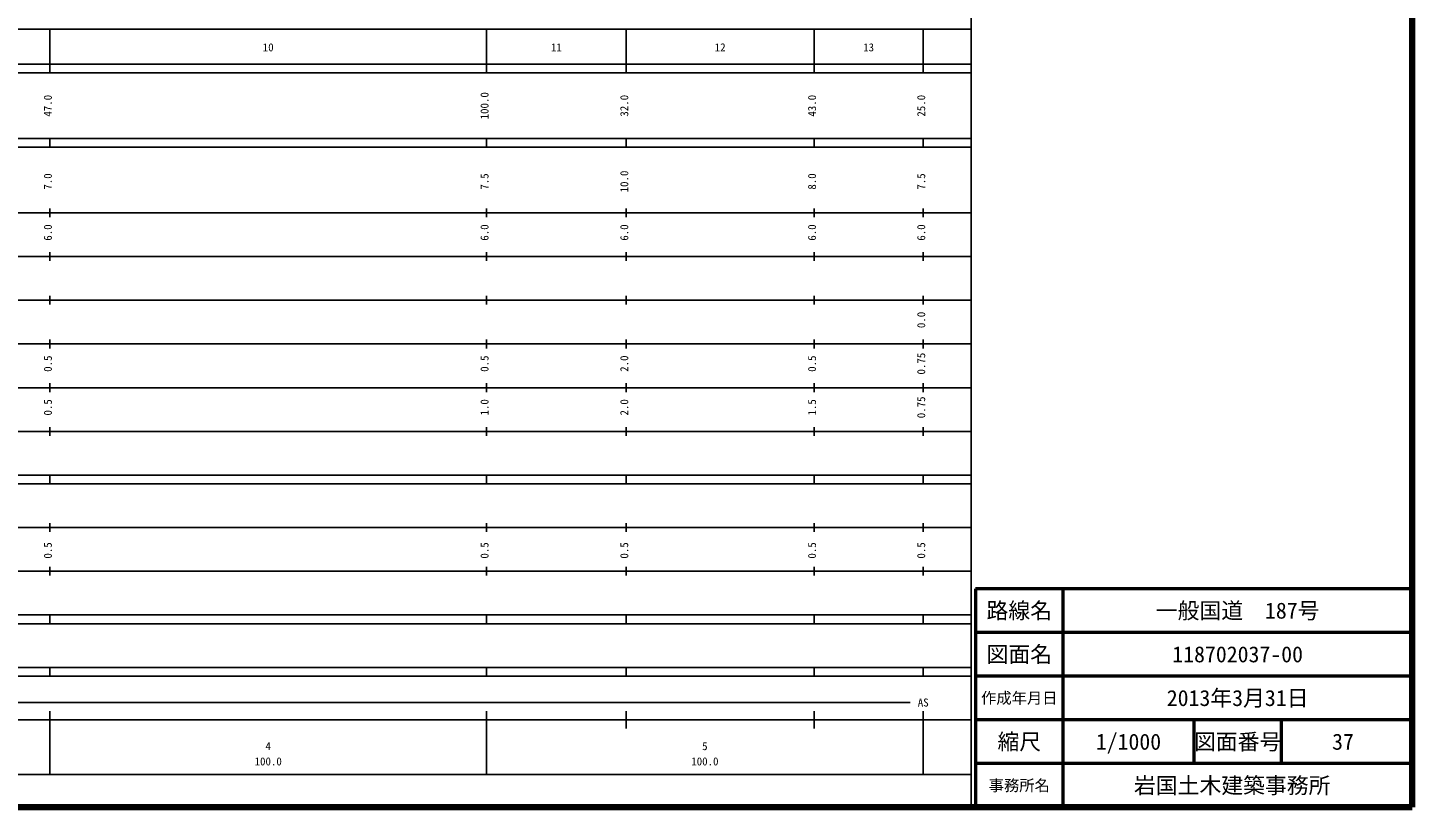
# Model space of a CAD drawing. Units: millimetres on the paper, enlarged 1000 times. Extents: x 61922 to 701922, y 6976 to 366976.
# Drawn here: x 384844 to 701922, y 6976 to 185333 of the extents above; entities that cross this region are included whole.
import ezdxf
from ezdxf.enums import TextEntityAlignment as Align

# ---------------------------------------------------------------- set-up
doc = ezdxf.new("R2010")
doc.units = ezdxf.units.MM
doc.header["$LTSCALE"] = 1000
for name, color, linetype, lineweight in [('M-TTL', 2, 'Continuous', 140), ('M-TTL-BAND', 7, 'Continuous', 25), ('M-TTL-FRAM', 2, 'Continuous', 50), ('M-TTL-LINE', 7, 'Continuous', 50)]:
    doc.layers.add(name, color=color, linetype=linetype, lineweight=lineweight)
doc.layers.add('M-TTL-TXT', color=7, linetype='Continuous')
doc.styles.add('ＭＳ ゴシック', font='')
doc.styles.get('ＭＳ ゴシック').set_extended_font_data('MS Gothic')

msp = doc.modelspace()

# ---------------------------------------------------------------- linework, layer by layer
at = {"layer": 'M-TTL'}
for p, q in [((701922, 6976), (701922, 366976)), ((61922, 6976), (701922, 6976))]:
    msp.add_line(p, q, dxfattribs=at)
at = {"layer": 'M-TTL-BAND'}
for p, q in [((600922, 6976), (600922, 356976)), ((89922, 184976), (600922, 184976)), ((389922, 174976), (389922, 184976)), ((489922, 174976), (489922, 184976)), ((521922, 174976), (521922, 184976)), ((564922, 174976), (564922, 184976)), ((589922, 174976), (589922, 184976)), ((61922, 176976), (600922, 176976)), ((61922, 174976), (600922, 174976)), ((61922, 159976), (600922, 159976)), ((389922, 157976), (389922, 159976)), ((489922, 157976), (489922, 159976)), ((521922, 157976), (521922, 159976)), ((564922, 157976), (564922, 159976)), ((589922, 157976), (589922, 159976)), ((61922, 157976), (600922, 157976)), ((61922, 142976), (600922, 142976)), ((389922, 141976), (389922, 143976)), ((489922, 141976), (489922, 143976)), ((521922, 141976), (521922, 143976)), ((564922, 141976), (564922, 143976)), ((589922, 141976), (589922, 143976)), ((389922, 131976), (389922, 133976)), ((489922, 131976), (489922, 133976)), ((521922, 131976), (521922, 133976)), ((564922, 131976), (564922, 133976)), ((589922, 131976), (589922, 133976)), ((67922, 132976), (600922, 132976)), ((389922, 121976), (389922, 123976)), ((489922, 121976), (489922, 123976)), ((521922, 121976), (521922, 123976)), ((564922, 121976), (564922, 123976)), ((589922, 121976), (589922, 123976)), ((73922, 122976), (600922, 122976)), ((67922, 112976), (600922, 112976)), ((389922, 111976), (389922, 113976)), ((489922, 111976), (489922, 113976)), ((521922, 111976), (521922, 113976)), ((564922, 111976), (564922, 113976)), ((589922, 111976), (589922, 113976)), ((73922, 102976), (600922, 102976)), ((389922, 101976), (389922, 103976)), ((489922, 101976), (489922, 103976)), ((521922, 101976), (521922, 103976)), ((564922, 101976), (564922, 103976)), ((589922, 101976), (589922, 103976)), ((78672, 92976), (600922, 92976)), ((389922, 91976), (389922, 93976)), ((489922, 91976), (489922, 93976)), ((521922, 91976), (521922, 93976)), ((564922, 91976), (564922, 93976)), ((589922, 91976), (589922, 93976)), ((78672, 82976), (600922, 82976)), ((389922, 80976), (389922, 82976)), ((489922, 80976), (489922, 82976)), ((521922, 80976), (521922, 82976)), ((564922, 80976), (564922, 82976)), ((589922, 80976), (589922, 82976)), ((61922, 80976), (600922, 80976)), ((70922, 70976), (600922, 70976)), ((389922, 69976), (389922, 71976)), ((489922, 69976), (489922, 71976)), ((521922, 69976), (521922, 71976)), ((564922, 69976), (564922, 71976)), ((589922, 69976), (589922, 71976)), ((61922, 60976), (600922, 60976)), ((389922, 59976), (389922, 61976)), ((489922, 59976), (489922, 61976)), ((521922, 59976), (521922, 61976)), ((564922, 59976), (564922, 61976)), ((589922, 59976), (589922, 61976)), ((61922, 50976), (600922, 50976)), ((389922, 48976), (389922, 50976)), ((489922, 48976), (489922, 50976)), ((521922, 48976), (521922, 50976)), ((564922, 48976), (564922, 50976)), ((589922, 48976), (589922, 50976)), ((77172, 48976), (600922, 48976)), ((77172, 38976), (600922, 38976)), ((389922, 36976), (389922, 38976)), ((489922, 36976), (489922, 38976)), ((521922, 36976), (521922, 38976)), ((564922, 36976), (564922, 38976)), ((589922, 36976), (589922, 38976)), ((61922, 36976), (600922, 36976)), ((92922, 30976), (586922, 30976)), ((389922, 14476), (389922, 28976)), ((489922, 14476), (489922, 28976)), ((521922, 24976), (521922, 28976)), ((564922, 24976), (564922, 28976)), ((589922, 14476), (589922, 28976)), ((61922, 26976), (600922, 26976)), ((89922, 14476), (600922, 14476))]:
    msp.add_line(p, q, dxfattribs=at)
at = {"layer": 'M-TTL-FRAM'}
for p, q in [((701922, 56976), (601922, 56976)), ((601922, 56976), (601922, 6976))]:
    msp.add_line(p, q, dxfattribs=at)
at = {"layer": 'M-TTL-LINE'}
for p, q in [((621922, 56976), (621922, 6976)), ((701922, 46976), (601922, 46976)), ((701922, 36976), (601922, 36976)), ((701922, 26976), (601922, 26976)), ((651922, 26976), (651922, 24476)), ((671922, 26976), (671922, 24476)), ((651922, 24476), (651922, 19476)), ((671922, 24476), (671922, 19476)), ((651922, 19476), (651922, 16976)), ((671922, 19476), (671922, 16976)), ((701922, 16976), (601922, 16976))]:
    msp.add_line(p, q, dxfattribs=at)

# ---------------------------------------------------------------- texts
at = {"layer": 'M-TTL-BAND', "style": 'ＭＳ ゴシック'}
for s, p in [('10', (439922, 179381)), ('11', (505922, 179381)), ('12', (543422, 179381)), ('13', (577422, 179381)), ('AS', (589922, 29476)), ('4', (439922, 19499)), ('5', (539922, 19499)), ('100.0', (439922, 16009)), ('100.0', (539922, 16009))]:
    msp.add_text(s, height=1833, dxfattribs=at).set_placement(p, align=Align.BOTTOM_CENTER)
for s, p in [('47.0', (390922, 167476)), ('100.0', (490922, 167476)), ('32.0', (522922, 167476)), ('43.0', (565922, 167476)), ('25.0', (590922, 167476)), ('10.0', (522922, 150150)), ('7.0', (390922, 150150)), ('7.5', (490922, 150150)), ('8.0', (565922, 150150)), ('7.5', (590922, 150150)), ('6.0', (390922, 138476)), ('6.0', (490922, 138476)), ('6.0', (522922, 138476)), ('6.0', (565922, 138476)), ('6.0', (590922, 138476)), ('0.0', (590922, 118476)), ('0.5', (390922, 108476)), ('0.5', (490922, 108476)), ('2.0', (522922, 108476)), ('0.5', (565922, 108476)), ('0.75', (590922, 108476)), ('0.5', (390922, 98476)), ('1.0', (490922, 98476)), ('2.0', (522922, 98476)), ('1.5', (565922, 98476)), ('0.75', (590922, 98476)), ('0.5', (390922, 65740)), ('0.5', (490922, 65740)), ('0.5', (522922, 65740)), ('0.5', (565922, 65740)), ('0.5', (590922, 65740))]:
    msp.add_text(s, height=1833, rotation=90, dxfattribs=at).set_placement(p, align=Align.BOTTOM_CENTER)
at = {"layer": 'M-TTL-TXT', "style": 'ＭＳ ゴシック'}
for s, height, p in [('路線名', 3666, (611922, 51976)), ('路線名', 3666, (611922, 51976)), ('一般国道\u3000187号', 3666, (661922, 51976)), ('図面名', 3666, (611922, 41976)), ('図面名', 3666, (611922, 41976)), ('118702037-00', 3666, (661922, 41976)), ('作成年月日', 2566, (611922, 31976)), ('作成年月日', 2566, (611922, 31976)), ('2013年3月31日', 3666, (661922, 31976)), ('縮尺', 3666, (611922, 21976)), ('縮尺', 3666, (611922, 21976)), ('1/1000', 3666, (636922, 21976)), ('図面番号', 3666, (661922, 21976)), ('図面番号', 3666, (661922, 21976)), ('37', 3666, (686047, 21976)), ('事務所名', 2566, (611922, 11976)), ('事務所名', 2566, (611922, 11976)), ('岩国土木建築事務所 ', 3666, (661922, 11976))]:
    msp.add_text(s, height=height, dxfattribs=at).set_placement(p, align=Align.MIDDLE_CENTER)

doc.saveas('drawing.dxf')
